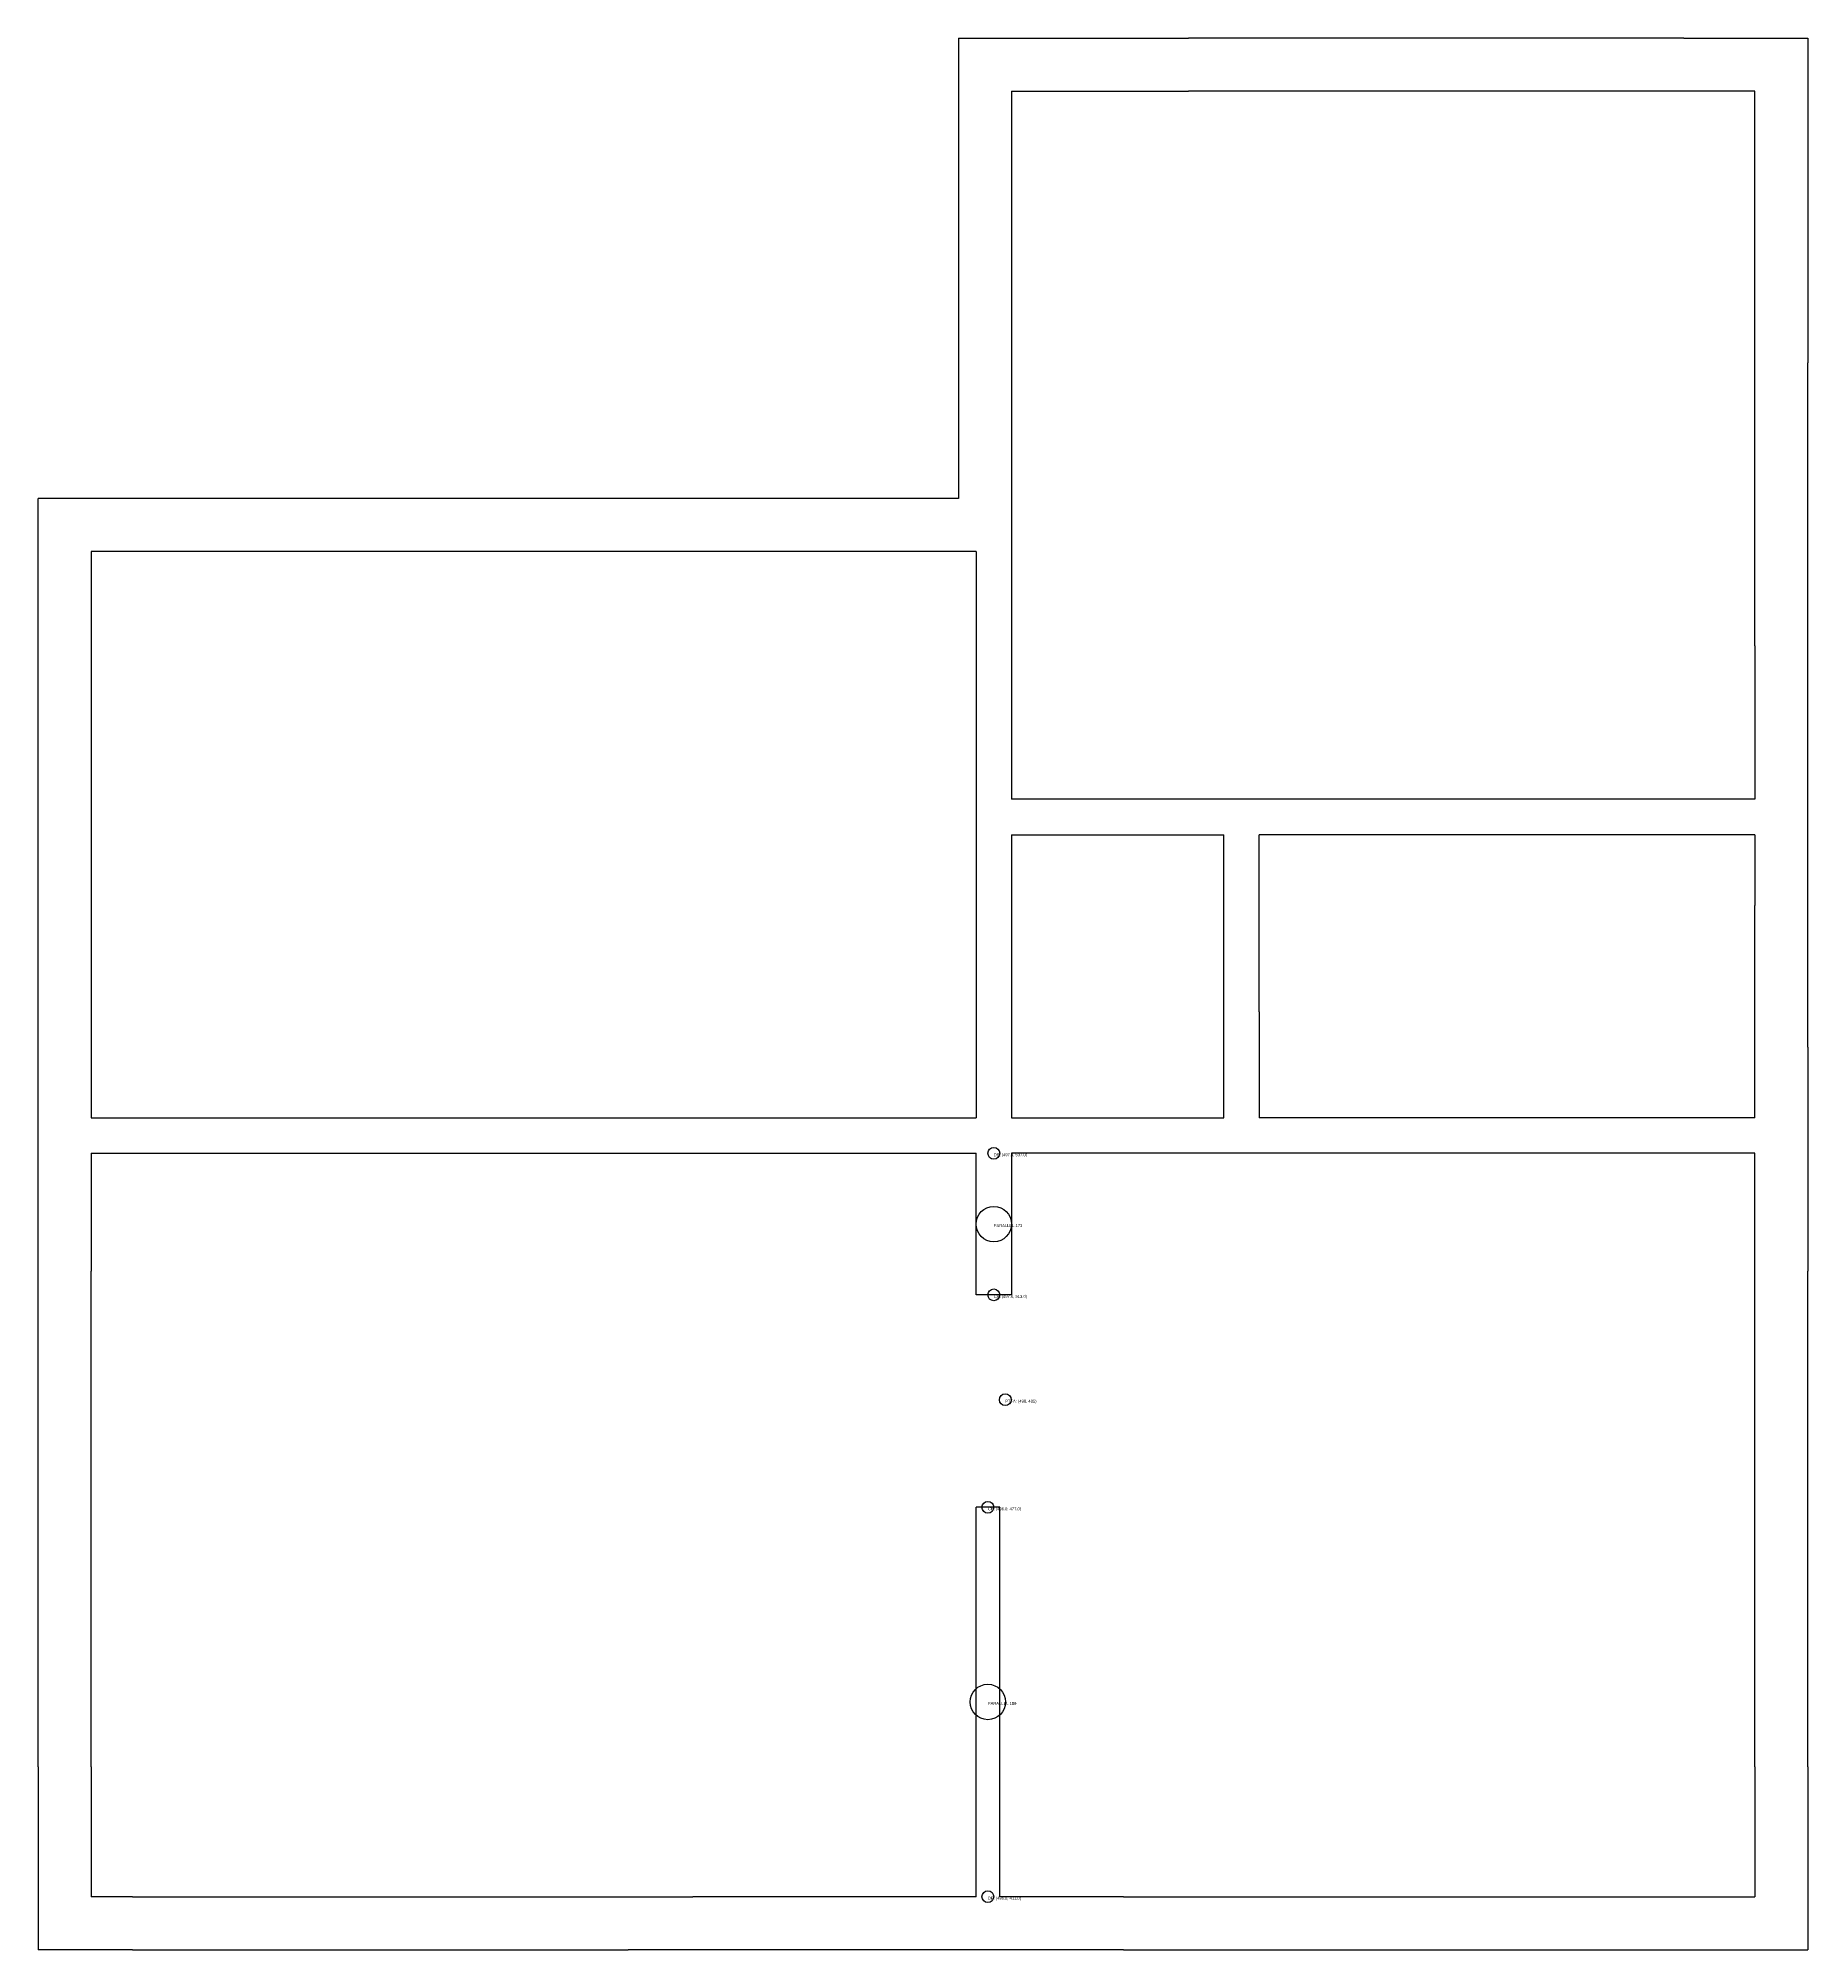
# Model space of a CAD drawing. Header units: metres. Extents: x 335 to 635, y 402 to 726.
import ezdxf

# ---------------------------------------------------------------- set-up
doc = ezdxf.new("R2010")
doc.units = ezdxf.units.M

msp = doc.modelspace()

# ---------------------------------------------------------------- linework, layer by layer
for p, q in [((491, 726), (491, 648)), ((491, 726), (530, 726)), ((614, 726), (530, 726)), ((614, 726), (635, 726)), ((635, 726), (635, 671)), ((500, 717), (530, 717)), ((500, 717), (500, 597)), ((614, 717), (530, 717)), ((626, 717), (614, 717)), ((626, 671), (626, 717)), ((626, 623), (626, 671)), ((635, 623), (635, 671)), ((491, 648), (335, 648)), ((335, 517), (335, 648)), ((494, 639), (344, 639)), ((344, 639), (344, 543)), ((494, 639), (494, 591)), ((626, 623), (626, 597)), ((635, 579), (635, 623)), ((536, 597), (500, 597)), ((626, 597), (536, 597)), ((494, 591), (494, 561)), ((500, 591), (536, 591)), ((500, 591), (500, 561)), ((536, 561), (536, 591)), ((542, 561), (542, 591)), ((626, 591), (542, 591)), ((626, 591), (626, 579)), ((626, 555), (626, 579)), ((635, 555), (635, 579)), ((494, 561), (494, 543)), ((500, 561), (500, 543)), ((536, 543), (536, 561)), ((542, 561), (542, 543)), ((626, 543), (626, 555)), ((635, 555), (635, 517)), ((344, 543), (452, 543)), ((452, 543), (494, 543)), ((500, 543), (536, 543)), ((626, 543), (542, 543)), ((344, 537), (344, 517)), ((344, 537), (452, 537)), ((452, 537), (494, 537)), ((494, 513), (494, 537)), ((626, 537), (500, 537)), ((500, 537), (500, 513)), ((626, 517), (626, 537)), ((335, 433), (335, 517)), ((344, 433), (344, 517)), ((626, 433), (626, 517)), ((635, 433), (635, 517)), ((500, 513), (494, 513)), ((494, 411), (494, 477)), ((498, 477), (494, 477)), ((498, 411), (498, 477)), ((335, 433), (335, 402)), ((344, 433), (344, 411)), ((626, 433), (626, 411)), ((635, 433), (635, 402)), ((351, 411), (344, 411)), ((351, 411), (435, 411)), ((435, 411), (446, 411)), ((494, 411), (446, 411)), ((519, 411), (498, 411)), ((519, 411), (567, 411)), ((567, 411), (626, 411)), ((351, 402), (335, 402)), ((351, 402), (435, 402)), ((446, 402), (435, 402)), ((494, 402), (446, 402)), ((519, 402), (494, 402)), ((519, 402), (567, 402)), ((567, 402), (635, 402))]:
    msp.add_line(p, q)
at = {"layer": 'debug', "color": 2}
for centre in [(497, 537), (497, 513), (496, 477), (496, 411)]:
    msp.add_circle(centre, 1, dxfattribs=at)
at = {"layer": 'debug', "color": 5}
for centre in [(497, 525), (496, 444)]:
    msp.add_circle(centre, 3, dxfattribs=at)
at = {"layer": 'debug', "color": 3}
msp.add_circle((498.95, 495.23), 1, dxfattribs=at)

# ---------------------------------------------------------------- texts
at = {"layer": 'debug', "char_height": 0.5, "attachment_point": 1}
for s, insert in [('DP: (497.0, 537.0)', (497, 537)), ('PARALLEL 173', (497, 525)), ('CP: (497.0, 513.0)', (497, 513)), ('PTFA: (498, 495)', (498.95, 495.23)), ('CP: (496.0, 477.0)', (496, 477)), ('PARALLEL 189', (496, 444)), ('DP: (496.0, 411.0)', (496, 411))]:
    msp.add_mtext(s, dxfattribs=dict(at, insert=insert))

doc.saveas('drawing.dxf')
